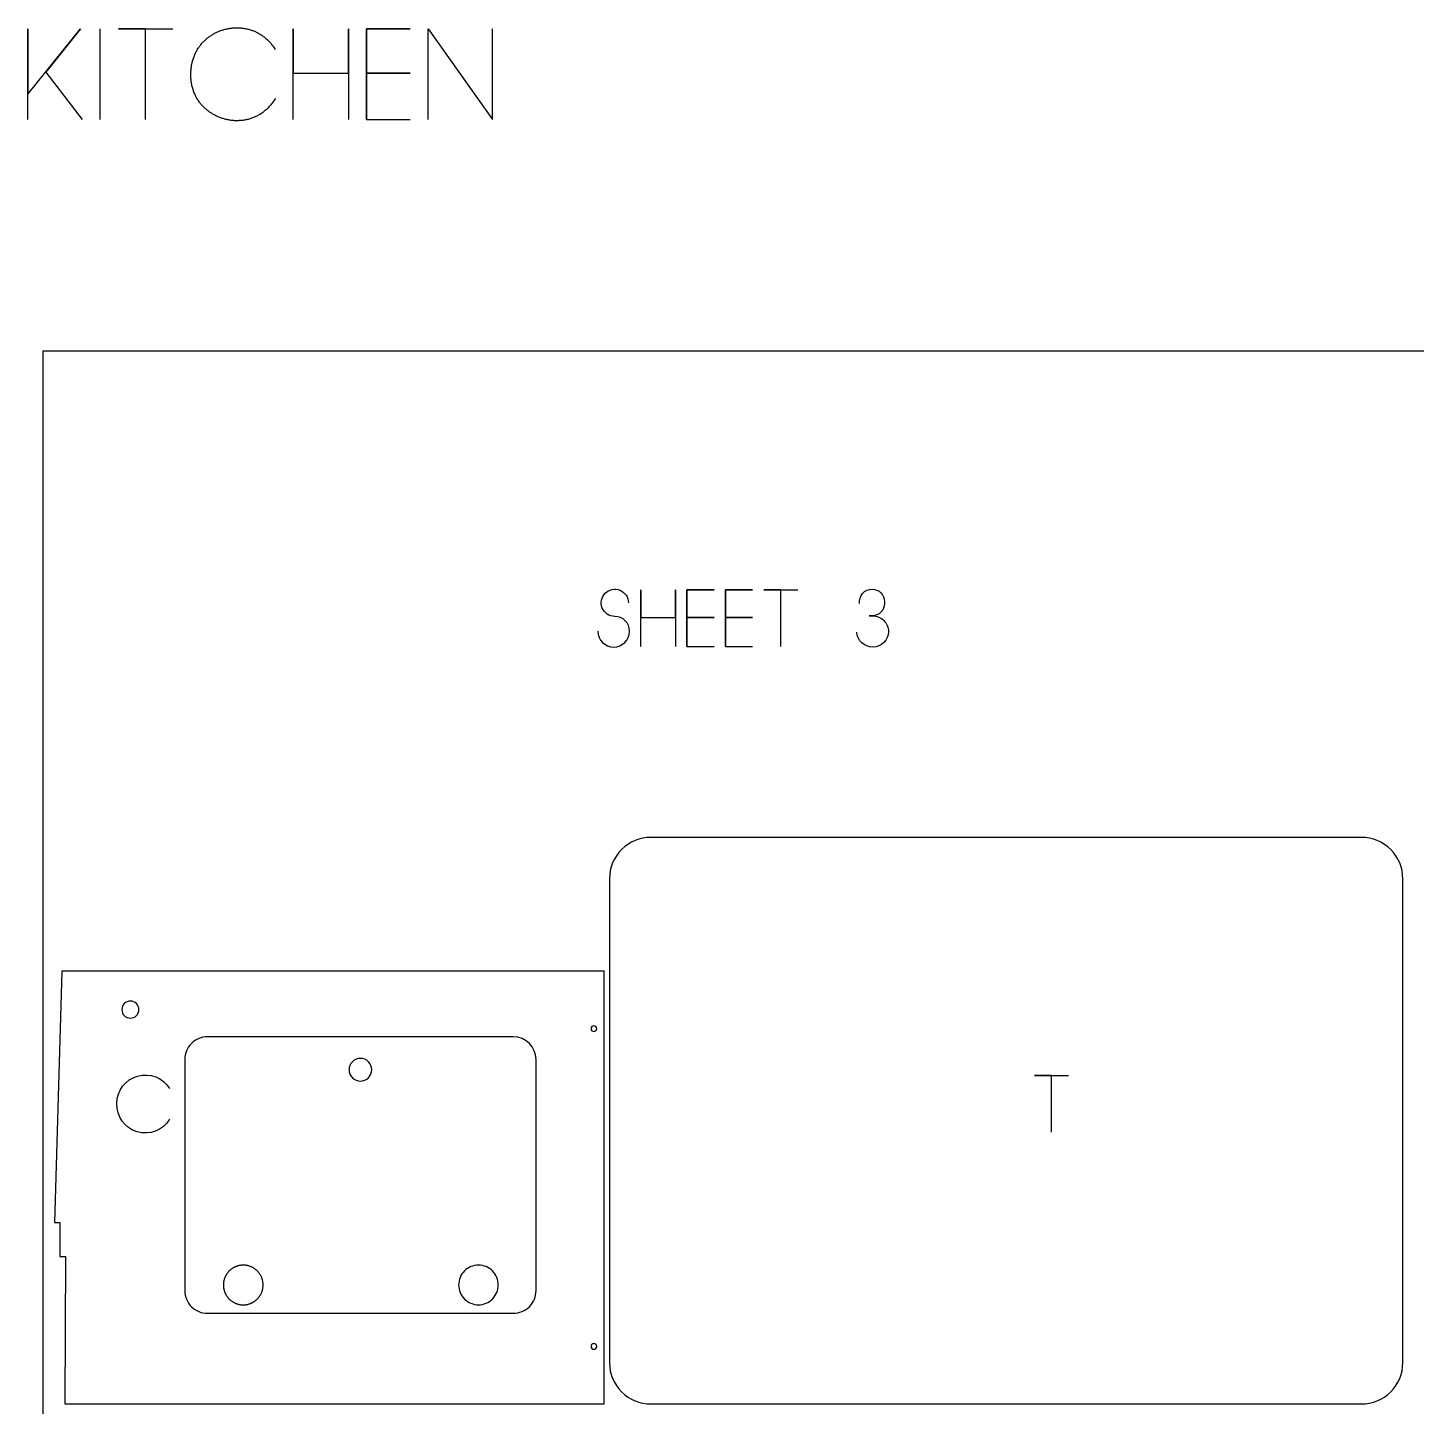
# Model space of a CAD drawing. Extents: x -841 to 6211, y -469 to 2808.
# Drawn here: x 3728 to 4953, y 1509 to 2726 of the extents above; entities that cross this region are included whole.
import ezdxf

# ---------------------------------------------------------------- set-up
doc = ezdxf.new("R2010")
doc.units = 0
for name, color, linetype in [('DEFAULT_LAYER', 1, 'CONTINUOUS'), ('LAYER_1', 18, 'CONTINUOUS'), ('T5_LOGOLAYER_2', 18, 'CONTINUOUS'), ('T5_LOGOLAYER_20', 18, 'CONTINUOUS'), ('VW_T4_LOGO_2LAYER_2', 18, 'CONTINUOUS')]:
    doc.layers.add(name, color=color, linetype=linetype)

msp = doc.modelspace()

# ---------------------------------------------------------------- linework, layer by layer
at = {"layer": 'DEFAULT_LAYER'}
for points in [[(3818.7, 1866.5, 0.414214), (3811.2, 1859, 0.414214), (3818.7, 1851.5, 0.414214), (3826.2, 1859, 0.414214)], [(4227.7, 1844.7, 0.414214), (4225.2, 1842.2, 0.414214), (4227.7, 1839.7, 0.414214), (4230.2, 1842.2, 0.414214)], [(3886.7, 1591), (4156.7, 1591, 0.414214), (4176.7, 1611), (4176.7, 1815, 0.413582), (4156.7, 1835), (3886.7, 1835, 0.414214), (3866.7, 1815), (3866.7, 1611, 0.415248)], [(4021.7, 1816, 0.414214), (4011.7, 1806, 0.414214), (4021.7, 1796, 0.414214), (4031.7, 1806, 0.414214)], [(4125.9, 1633.5, 0.414214), (4108.4, 1616, 0.414214), (4125.9, 1598.5, 0.414214), (4143.4, 1616, 0.414214)], [(4227.7, 1564.3, 0.414214), (4225.2, 1561.8, 0.414214), (4227.7, 1559.3, 0.414214), (4230.2, 1561.8, 0.414214)]]:
    msp.add_lwpolyline(points, format="xyb", close=True, dxfattribs=at)
msp.add_lwpolyline([(3918.3, 1633.5), (3917.9, 1633.5), (3917.4, 1633.5), (3917, 1633.4), (3916.5, 1633.4), (3916.1, 1633.4), (3915.7, 1633.3), (3915.2, 1633.2), (3914.8, 1633.1), (3914.4, 1633.1), (3914, 1632.9), (3913.5, 1632.8), (3913.1, 1632.7), (3912.7, 1632.6), (3912.3, 1632.4), (3911.9, 1632.3), (3911.5, 1632.1), (3911.1, 1632), (3910.8, 1631.8), (3910.4, 1631.6), (3910, 1631.4), (3909.6, 1631.2), (3909.3, 1631), (3908.9, 1630.7), (3908.6, 1630.5), (3908.2, 1630.3), (3907.9, 1630), (3907.5, 1629.8), (3907.2, 1629.5), (3906.9, 1629.2), (3906.6, 1629), (3906.3, 1628.7), (3906, 1628.4), (3905.7, 1628.1), (3905.4, 1627.8), (3905.1, 1627.5), (3904.8, 1627.1), (3904.6, 1626.8), (3904.3, 1626.5), (3904.1, 1626.1), (3903.8, 1625.8), (3903.6, 1625.4), (3903.4, 1625.1), (3903.2, 1624.7), (3902.9, 1624.3), (3902.8, 1624), (3902.6, 1623.6), (3902.4, 1623.2), (3902.2, 1622.8), (3902.1, 1622.4), (3901.9, 1622), (3901.8, 1621.6), (3901.6, 1621.2), (3901.5, 1620.8), (3901.4, 1620.4), (3901.3, 1620), (3901.2, 1619.5), (3901.1, 1619.1), (3901, 1618.7), (3901, 1618.2), (3900.9, 1617.8), (3900.9, 1617.3), (3900.9, 1616.9), (3900.8, 1616.5), (3900.8, 1616), (3900.8, 1615.5), (3900.9, 1615.1), (3900.9, 1614.7), (3900.9, 1614.2), (3901, 1613.8), (3901, 1613.3), (3901.1, 1612.9), (3901.2, 1612.5), (3901.3, 1612), (3901.4, 1611.6), (3901.5, 1611.2), (3901.6, 1610.8), (3901.8, 1610.4), (3901.9, 1610), (3902.1, 1609.6), (3902.2, 1609.2), (3902.4, 1608.8), (3902.6, 1608.4), (3902.8, 1608), (3902.9, 1607.7), (3903.2, 1607.3), (3903.4, 1606.9), (3903.6, 1606.6), (3903.8, 1606.2), (3904.1, 1605.9), (3904.3, 1605.5), (3904.6, 1605.2), (3904.8, 1604.9), (3905.1, 1604.5), (3905.4, 1604.2), (3905.7, 1603.9), (3906, 1603.6), (3906.3, 1603.3), (3906.6, 1603), (3906.9, 1602.8), (3907.2, 1602.5), (3907.5, 1602.2), (3907.9, 1602), (3908.2, 1601.7), (3908.6, 1601.5), (3908.9, 1601.3), (3909.3, 1601), (3909.6, 1600.8), (3910, 1600.6), (3910.4, 1600.4), (3910.8, 1600.2), (3911.1, 1600), (3911.5, 1599.9), (3911.9, 1599.7), (3912.3, 1599.6), (3912.7, 1599.4), (3913.1, 1599.3), (3913.5, 1599.2), (3914, 1599.1), (3914.4, 1598.9), (3914.8, 1598.9), (3915.2, 1598.8), (3915.7, 1598.7), (3916.1, 1598.6), (3916.5, 1598.6), (3917, 1598.6), (3917.4, 1598.5), (3917.9, 1598.5), (3918.3, 1598.5), (3918.8, 1598.5), (3919.2, 1598.5), (3919.7, 1598.6), (3920.1, 1598.6), (3920.6, 1598.6), (3921, 1598.7), (3921.4, 1598.8), (3921.9, 1598.9), (3922.3, 1598.9), (3922.7, 1599.1), (3923.1, 1599.2), (3923.5, 1599.3), (3923.9, 1599.4), (3924.4, 1599.6), (3924.8, 1599.7), (3925.1, 1599.9), (3925.5, 1600), (3925.9, 1600.2), (3926.3, 1600.4), (3926.7, 1600.6), (3927, 1600.8), (3927.4, 1601), (3927.8, 1601.3), (3928.1, 1601.5), (3928.5, 1601.7), (3928.8, 1602), (3929.1, 1602.2), (3929.5, 1602.5), (3929.8, 1602.8), (3930.1, 1603), (3930.4, 1603.3), (3930.7, 1603.6), (3931, 1603.9), (3931.3, 1604.2), (3931.6, 1604.5), (3931.8, 1604.9), (3932.1, 1605.2), (3932.4, 1605.5), (3932.6, 1605.9), (3932.8, 1606.2), (3933.1, 1606.6), (3933.3, 1606.9), (3933.5, 1607.3), (3933.7, 1607.7), (3933.9, 1608), (3934.1, 1608.4), (3934.3, 1608.8), (3934.5, 1609.2), (3934.6, 1609.6), (3934.8, 1610), (3934.9, 1610.4), (3935.1, 1610.8), (3935.2, 1611.2), (3935.3, 1611.6), (3935.4, 1612), (3935.5, 1612.5), (3935.6, 1612.9), (3935.6, 1613.3), (3935.7, 1613.8), (3935.7, 1614.2), (3935.8, 1614.7), (3935.8, 1615.1), (3935.8, 1615.5), (3935.8, 1616), (3935.8, 1616.5), (3935.8, 1616.9), (3935.8, 1617.3), (3935.7, 1617.8), (3935.7, 1618.2), (3935.6, 1618.7), (3935.6, 1619.1), (3935.5, 1619.5), (3935.4, 1620), (3935.3, 1620.4), (3935.2, 1620.8), (3935.1, 1621.2), (3934.9, 1621.6), (3934.8, 1622), (3934.6, 1622.4), (3934.5, 1622.8), (3934.3, 1623.2), (3934.1, 1623.6), (3933.9, 1624), (3933.7, 1624.3), (3933.5, 1624.7), (3933.3, 1625.1), (3933.1, 1625.4), (3932.8, 1625.8), (3932.6, 1626.1), (3932.4, 1626.5), (3932.1, 1626.8), (3931.8, 1627.1), (3931.6, 1627.5), (3931.3, 1627.8), (3931, 1628.1), (3930.7, 1628.4), (3930.4, 1628.7), (3930.1, 1629), (3929.8, 1629.2), (3929.5, 1629.5), (3929.1, 1629.8), (3928.8, 1630), (3928.5, 1630.3), (3928.1, 1630.5), (3927.8, 1630.7), (3927.4, 1631), (3927, 1631.2), (3926.7, 1631.4), (3926.3, 1631.6), (3925.9, 1631.8), (3925.5, 1632), (3925.1, 1632.1), (3924.8, 1632.3), (3924.4, 1632.4), (3923.9, 1632.6), (3923.5, 1632.7), (3923.1, 1632.8), (3922.7, 1632.9), (3922.3, 1633.1), (3921.9, 1633.1), (3921.4, 1633.2), (3921, 1633.3), (3920.6, 1633.4), (3920.1, 1633.4), (3919.7, 1633.4), (3919.2, 1633.5), (3918.8, 1633.5)], close=True, dxfattribs=at)
at = {"layer": 'LAYER_1'}
msp.add_lwpolyline([(3761, 1511), (4236.7, 1511), (4236.7, 1893), (3758.3, 1893), (3751.7, 1671), (3756.6, 1671), (3756.6, 1641), (3761.6, 1641)], close=True, dxfattribs=at)
at = {"layer": 'T5_LOGOLAYER_2'}
for points in [[(3728.2, 2644.6), (3728.2, 2724.6), (3728.2, 2667), (3774.6, 2724.6), (3744.2, 2686.2), (3776.2, 2644.6)], [(3792.2, 2644.6), (3792.2, 2724.6)], [(3832.2, 2644.6), (3832.2, 2724.6), (3808.2, 2724.6), (3856.2, 2724.6)], [(3946.6, 2663), (3946.1, 2662.2), (3945.6, 2661.4), (3945, 2660.6), (3944.5, 2659.8), (3943.9, 2659.1), (3943.4, 2658.4), (3942.8, 2657.6), (3942.2, 2657), (3941.6, 2656.3), (3941, 2655.6), (3940.4, 2655), (3939.8, 2654.4), (3939.1, 2653.8), (3938.5, 2653.2), (3937.8, 2652.6), (3937.2, 2652.1), (3936.5, 2651.5), (3935.8, 2651), (3935.2, 2650.5), (3934.5, 2650), (3933.8, 2649.6), (3933.1, 2649.1), (3932.3, 2648.7), (3931.6, 2648.3), (3930.9, 2647.9), (3930.2, 2647.5), (3929.4, 2647.2), (3928.7, 2646.8), (3928, 2646.5), (3927.2, 2646.2), (3926.4, 2645.9), (3925.7, 2645.7), (3924.9, 2645.4), (3924.2, 2645.2), (3923.4, 2644.9), (3922.6, 2644.7), (3921.8, 2644.5), (3921.1, 2644.4), (3920.3, 2644.2), (3919.5, 2644.1), (3918.7, 2643.9), (3917.9, 2643.8), (3917.1, 2643.7), (3916.3, 2643.7), (3915.5, 2643.6), (3914.8, 2643.6), (3914, 2643.5), (3913.2, 2643.5), (3912.4, 2643.5), (3911.6, 2643.5), (3910.8, 2643.5), (3910, 2643.6), (3909.2, 2643.7), (3908.4, 2643.7), (3907.6, 2643.8), (3906.9, 2643.9), (3906.1, 2644), (3905.3, 2644.2), (3904.5, 2644.3), (3903.7, 2644.5), (3903, 2644.7), (3902.2, 2644.9), (3901.4, 2645.1), (3900.7, 2645.3), (3899.9, 2645.5), (3899.2, 2645.8), (3898.4, 2646), (3897.7, 2646.3), (3897, 2646.6), (3896.2, 2646.9), (3895.5, 2647.2), (3894.8, 2647.6), (3894.1, 2647.9), (3893.4, 2648.3), (3892.7, 2648.6), (3892, 2649), (3891.3, 2649.4), (3890.6, 2649.8), (3890, 2650.3), (3889.3, 2650.7), (3888.6, 2651.1), (3888, 2651.6), (3887.4, 2652.1), (3886.7, 2652.6), (3886.1, 2653.1), (3885.5, 2653.6), (3884.9, 2654.1), (3884.3, 2654.7), (3883.8, 2655.2), (3883.2, 2655.8), (3882.6, 2656.3), (3882.1, 2656.9), (3881.6, 2657.5), (3881, 2658.1), (3880.5, 2658.8), (3880, 2659.4), (3879.6, 2660), (3879.1, 2660.7), (3878.6, 2661.4), (3878.2, 2662), (3877.8, 2662.7), (3877.3, 2663.4), (3876.9, 2664.2), (3876.6, 2664.9), (3876.2, 2665.6), (3875.8, 2666.4), (3875.5, 2667.1), (3875.2, 2667.9), (3874.8, 2668.7), (3874.5, 2669.5), (3874.3, 2670.3), (3874, 2671.1), (3873.7, 2671.9), (3873.5, 2672.7), (3873.3, 2673.6), (3873.1, 2674.4), (3872.9, 2675.3), (3872.8, 2676.2), (3872.6, 2677), (3872.5, 2677.9), (3872.4, 2678.8), (3872.3, 2679.8), (3872.2, 2680.7), (3872.2, 2681.6), (3872.2, 2682.5), (3872.2, 2683.5), (3872.2, 2684.5), (3872.2, 2685.4), (3872.2, 2686.4), (3872.2, 2687.3), (3872.3, 2688.2), (3872.4, 2689.1), (3872.5, 2690.1), (3872.6, 2690.9), (3872.7, 2691.8), (3872.8, 2692.7), (3873, 2693.6), (3873.2, 2694.4), (3873.4, 2695.3), (3873.6, 2696.1), (3873.8, 2696.9), (3874, 2697.8), (3874.3, 2698.6), (3874.6, 2699.4), (3874.9, 2700.1), (3875.2, 2700.9), (3875.5, 2701.7), (3875.8, 2702.4), (3876.2, 2703.2), (3876.5, 2703.9), (3876.9, 2704.6), (3877.3, 2705.3), (3877.7, 2706), (3878.1, 2706.7), (3878.6, 2707.4), (3879, 2708.1), (3879.5, 2708.7), (3879.9, 2709.4), (3880.4, 2710), (3880.9, 2710.6), (3881.4, 2711.2), (3881.9, 2711.8), (3882.5, 2712.4), (3883, 2713), (3883.5, 2713.5), (3884.1, 2714.1), (3884.7, 2714.6), (3885.3, 2715.2), (3885.8, 2715.7), (3886.4, 2716.2), (3887.1, 2716.7), (3887.7, 2717.1), (3888.3, 2717.6), (3888.9, 2718), (3889.6, 2718.5), (3890.2, 2718.9), (3890.9, 2719.3), (3891.6, 2719.7), (3892.2, 2720.1), (3892.9, 2720.5), (3893.6, 2720.9), (3894.3, 2721.2), (3895, 2721.5), (3895.7, 2721.9), (3896.4, 2722.2), (3897.1, 2722.5), (3897.8, 2722.8), (3898.6, 2723), (3899.3, 2723.3), (3900, 2723.5), (3900.8, 2723.8), (3901.5, 2724), (3902.3, 2724.2), (3903, 2724.4), (3903.8, 2724.5), (3904.6, 2724.7), (3905.3, 2724.8), (3906.1, 2725), (3906.8, 2725.1), (3907.6, 2725.2), (3908.4, 2725.3), (3909.2, 2725.4), (3909.9, 2725.4), (3910.7, 2725.5), (3911.5, 2725.5), (3912.3, 2725.5), (3913, 2725.5), (3913.8, 2725.5), (3914.6, 2725.5), (3915.4, 2725.4), (3916.2, 2725.4), (3916.9, 2725.3), (3917.7, 2725.2), (3918.5, 2725.1), (3919.2, 2725), (3920, 2724.9), (3920.8, 2724.7), (3921.6, 2724.6), (3922.3, 2724.4), (3923.1, 2724.2), (3923.8, 2724), (3924.6, 2723.7), (3925.3, 2723.5), (3926.1, 2723.2), (3926.8, 2723), (3927.6, 2722.7), (3928.3, 2722.4), (3929, 2722.1), (3929.8, 2721.7), (3930.5, 2721.4), (3931.2, 2721), (3931.9, 2720.6), (3932.6, 2720.2), (3933.3, 2719.8), (3934, 2719.3), (3934.7, 2718.9), (3935.4, 2718.4), (3936, 2717.9), (3936.7, 2717.4), (3937.4, 2716.9), (3938, 2716.4), (3938.6, 2715.8), (3939.3, 2715.3), (3939.9, 2714.7), (3940.5, 2714.1), (3941.1, 2713.4), (3941.7, 2712.8), (3942.3, 2712.1), (3942.9, 2711.5), (3943.4, 2710.8), (3944, 2710.1), (3944.5, 2709.3), (3945.1, 2708.6), (3945.6, 2707.8), (3946.1, 2707), (3946.6, 2706.2)], [(3962.4, 2644.6), (3962.4, 2724.6), (3962.4, 2685.4), (4011.2, 2685.4), (4011.2, 2724.6), (4011.2, 2644.6)], [(4027.2, 2644.6), (4027.2, 2724.6), (4065.6, 2724.6), (4027.2, 2724.6), (4027.2, 2685.4), (4065.6, 2685.4), (4027.2, 2685.4), (4027.2, 2644.6), (4065.6, 2644.6)], [(4081.6, 2644.6), (4081.6, 2724.6), (4138.4, 2644.6), (4138.4, 2724.6)]]:
    msp.add_lwpolyline(points, dxfattribs=at)
at = {"layer": 'T5_LOGOLAYER_20'}
msp.add_lwpolyline([(3741.5, 0), (4961.5, 0), (4961.5, 2440), (3741.5, 2440)], close=True, dxfattribs=at)
msp.add_lwpolyline([(4241.5, 1547.5, 0.414214), (4278, 1511), (4905, 1511, 0.414214), (4941.5, 1547.5), (4941.5, 1974.5, 0.414214), (4905, 2011), (4278, 2011, 0.414214), (4241.5, 1974.5)], format="xyb", close=True, dxfattribs=at)
at = {"layer": 'VW_T4_LOGO_2LAYER_2'}
for points in [[(4231.2, 2193, 1), (4259.2, 2193, 0.415385), (4246.2, 2206, -0.668438), (4237.7, 2226.5, -0.668438), (4258.2, 2218)], [(4462.2, 2217.5, -0.454849), (4473.2, 2230.1, -0.411435), (4484.2, 2219), (4484.2, 2217.5, -0.412121), (4473.2, 2206.5), (4470.7, 2206.5), (4473.7, 2206.5, -0.414286), (4487.7, 2192.5, -0.946269), (4459.7, 2192)], [(3853.3, 1762.3, -0.77786), (3806.8, 1776.3, -0.756443), (3853.3, 1789.3)]]:
    msp.add_lwpolyline(points, format="xyb", dxfattribs=at)
for points in [[(4269.2, 2179.5), (4269.2, 2229.5), (4269.2, 2205), (4299.7, 2205), (4299.7, 2229.5), (4299.7, 2179.5)], [(4309.7, 2179.5), (4309.7, 2229.5), (4333.7, 2229.5), (4309.7, 2229.5), (4309.7, 2205), (4333.7, 2205), (4309.7, 2205), (4309.7, 2179.5), (4333.7, 2179.5)], [(4343.7, 2179.5), (4343.7, 2229.5), (4367.7, 2229.5), (4343.7, 2229.5), (4343.7, 2205), (4367.7, 2205), (4343.7, 2205), (4343.7, 2179.5), (4367.7, 2179.5)], [(4392.7, 2179.5), (4392.7, 2229.5), (4377.7, 2229.5), (4407.7, 2229.5)], [(4631.4, 1750.8), (4631.4, 1800.8), (4616.4, 1800.8), (4646.4, 1800.8)]]:
    msp.add_lwpolyline(points, dxfattribs=at)

doc.saveas('drawing.dxf')
